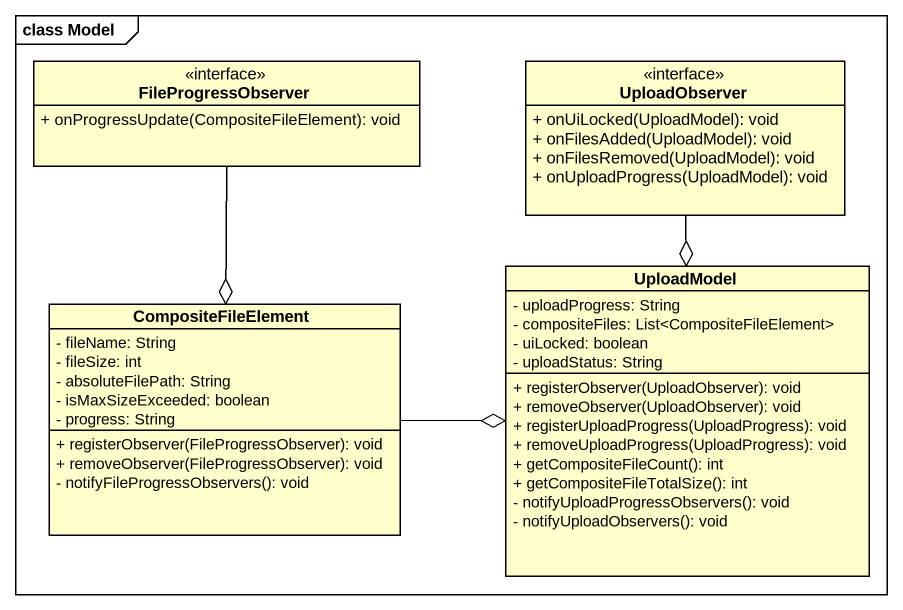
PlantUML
@startuml
mainframe class Model
hide circle
hide empty members
skinparam classAttributeIconSize 0
class FileProgressObserver <<interface>> {
  + onProgressUpdate(CompositeFileElement): void
}
class UploadObserver <<interface>> {
  + onUiLocked(UploadModel): void
  + onFilesAdded(UploadModel): void
  + onFilesRemoved(UploadModel): void
  + onUploadProgress(UploadModel): void
}
class CompositeFileElement {
  - fileName: String
  - fileSize: int
  - absoluteFilePath: String
  - isMaxSizeExceeded: boolean
  - progress: String
  + registerObserver(FileProgressObserver): void
  + removeObserver(FileProgressObserver): void
  - notifyFileProgressObservers(): void
}
class UploadModel {
  - uploadProgress: String
  - compositeFiles: List<CompositeFileElement>
  - uiLocked: boolean
  - uploadStatus: String
  + registerObserver(UploadObserver): void
  + removeObserver(UploadObserver): void
  + registerUploadProgress(UploadProgress): void
  + removeUploadProgress(UploadProgress): void
  + getCompositeFileCount(): int
  + getCompositeFileTotalSize(): int
  - notifyUploadProgressObservers(): void
  - notifyUploadObservers(): void
}
FileProgressObserver --o CompositeFileElement
UploadObserver --o UploadModel
CompositeFileElement -right-o UploadModel
@enduml
